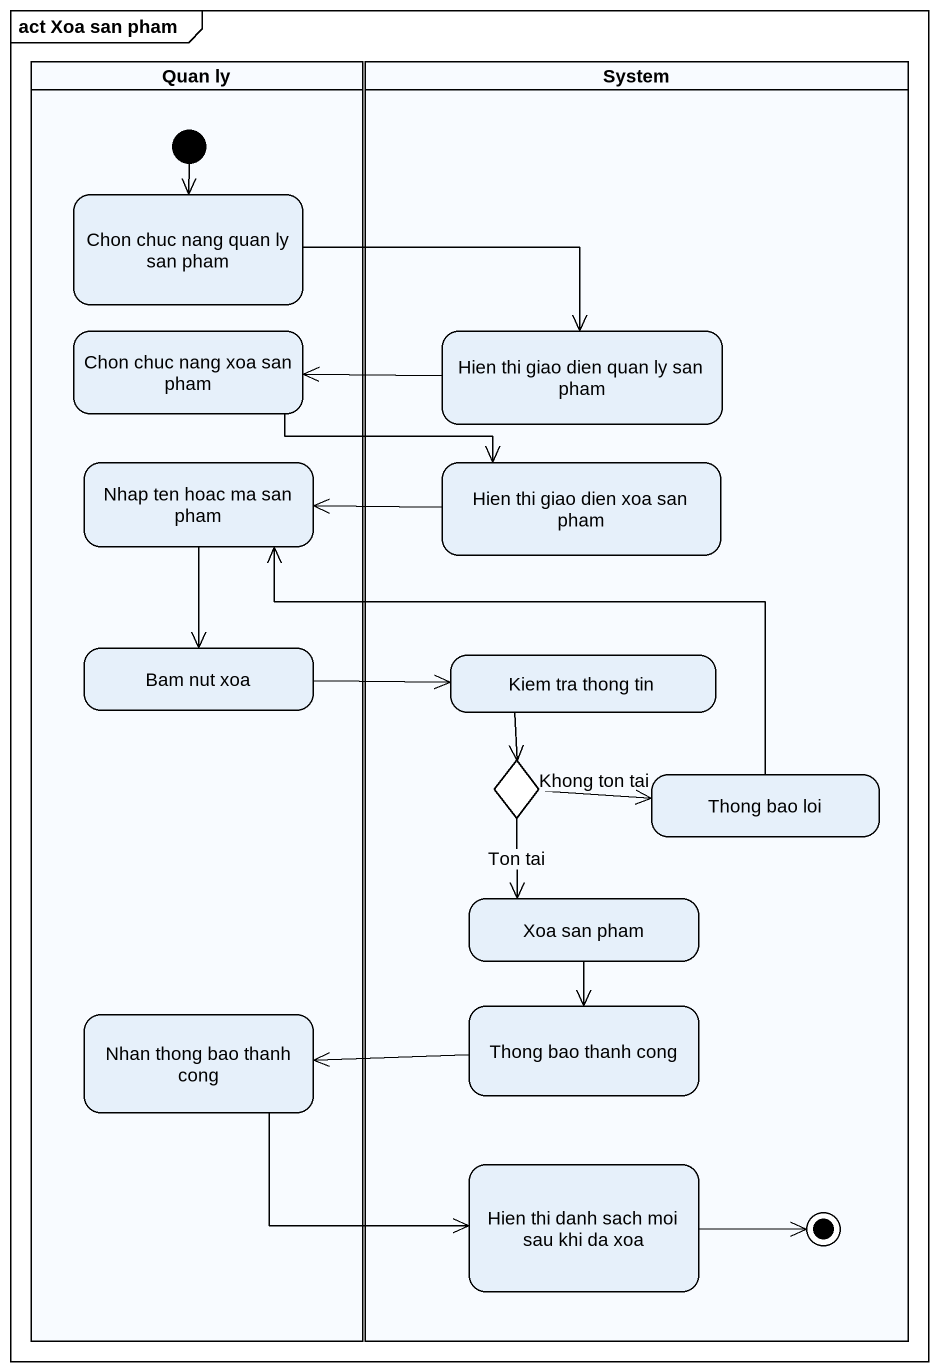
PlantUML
@startuml
mainframe act Xoa san pham
hide empty description
state "Quan ly" as Quan_ly <<partition>> {
  state "Chon chuc nang quan ly san pham" as Chon_chuc_nang_quan_ly_san
  state "Chon chuc nang xoa san pham" as Chon_chuc_nang_xoa_san_pham
  state "Nhap ten hoac ma san pham" as Nhap_ten_hoac_ma_san_pham
  state "Bam nut xoa" as Bam_nut_xoa
  state "Nhan thong bao thanh cong" as Nhan_thong_bao_thanh_cong
  [*] --> Chon_chuc_nang_quan_ly_san
}
state System <<partition>> {
  state "Hien thi giao dien quan ly san pham" as Hien_thi_giao_dien_quan_ly
  state "Hien thi giao dien xoa san pham" as Hien_thi_giao_dien_xoa_san
  state "Kiem tra thong tin" as Kiem_tra_thong_tin
  state choice1 <<choice>>
  state "Thong bao loi" as Thong_bao_loi
  state "Xoa san pham" as Xoa_san_pham
  state "Thong bao thanh cong" as Thong_bao_thanh_cong
  state "Hien thi danh sach moi sau khi da xoa" as Hien_thi_danh_sach_moi_sau
  Hien_thi_danh_sach_moi_sau -right-> [*]
}
Chon_chuc_nang_quan_ly_san -right-> Hien_thi_giao_dien_quan_ly
Chon_chuc_nang_xoa_san_pham -right-> Hien_thi_giao_dien_xoa_san
Hien_thi_giao_dien_quan_ly -left-> Chon_chuc_nang_xoa_san_pham
Nhap_ten_hoac_ma_san_pham --> Bam_nut_xoa
Hien_thi_giao_dien_xoa_san -left-> Nhap_ten_hoac_ma_san_pham
Bam_nut_xoa -right-> Kiem_tra_thong_tin
Kiem_tra_thong_tin --> choice1
choice1 -right-> Thong_bao_loi : Khong ton tai
choice1 --> Xoa_san_pham : Ton tai
Thong_bao_loi -left-> Nhap_ten_hoac_ma_san_pham
Xoa_san_pham --> Thong_bao_thanh_cong
Nhan_thong_bao_thanh_cong -right-> Hien_thi_danh_sach_moi_sau
Thong_bao_thanh_cong -left-> Nhan_thong_bao_thanh_cong
@enduml
